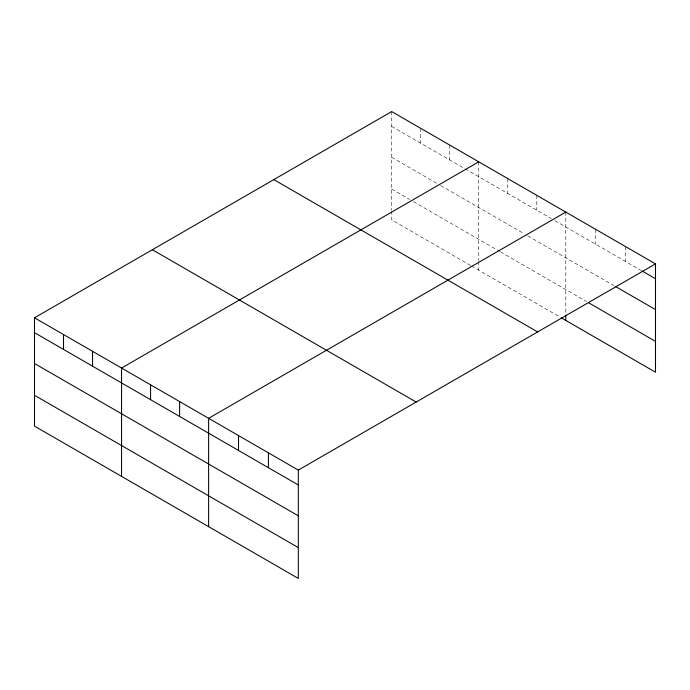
<?xml version="1.0" encoding="UTF-8"?>
<svg xmlns="http://www.w3.org/2000/svg" width="690" height="690" viewBox="0 0 690 690"><rect width="100%" height="100%" fill="white"/><g stroke="black" fill="none" stroke-linecap="round" stroke-linejoin="round"><path stroke-width="0.52" stroke-dasharray="3.45 2.59" d="M391.687 126.442L464.232 168.326M465.138 168.852L551.293 218.592M554.924 220.688L641.001 270.385M391.687 157.286L437.029 183.462M440.66 185.558L524.09 233.729M527.712 235.825L613.824 285.531M391.687 189.06L409.826 199.531M413.448 201.627L499.603 251.367M500.509 251.893L586.638 301.616M470.58 265.452L391.687 219.903L391.687 211.399M471.486 265.978L560.358 317.288M625.597 246.615L625.597 261.493M595.703 229.356L595.703 244.234M565.8 212.089L565.8 314.045M536.786 195.339L536.786 210.217M507.762 178.581L507.762 193.459M478.748 161.831L478.748 260.596M478.748 261.657L478.748 270.17M449.725 145.072L449.725 159.951M420.702 128.323L420.702 143.201M391.687 111.564L391.687 210.329"/><path stroke-width="1.03" d="M655.5 263.882L391.687 111.564L34.5 317.788L34.5 426.118L298.313 578.436L298.313 470.097L655.5 263.882L655.5 372.212L561.272 317.814M478.748 161.831L121.561 368.046L121.561 476.385M565.8 212.089L208.621 418.312L208.621 526.651M641.907 270.911L655.5 278.751M615.635 286.583L655.5 309.594M588.458 302.669L655.5 341.369M273.818 179.616L537.631 331.933M152.369 249.737L416.182 402.046M34.5 317.788L298.313 470.097M34.5 332.666L298.313 484.975M34.5 363.501L298.313 515.818M34.5 395.284L298.313 547.593M565.8 315.114L565.8 320.427M268.419 452.838L268.419 467.716M238.516 435.571L238.516 450.449M179.598 401.554L179.598 416.432M150.575 384.804L150.575 399.683M92.538 351.296L92.538 366.174M63.523 334.538L63.523 349.416"/></g></svg>
